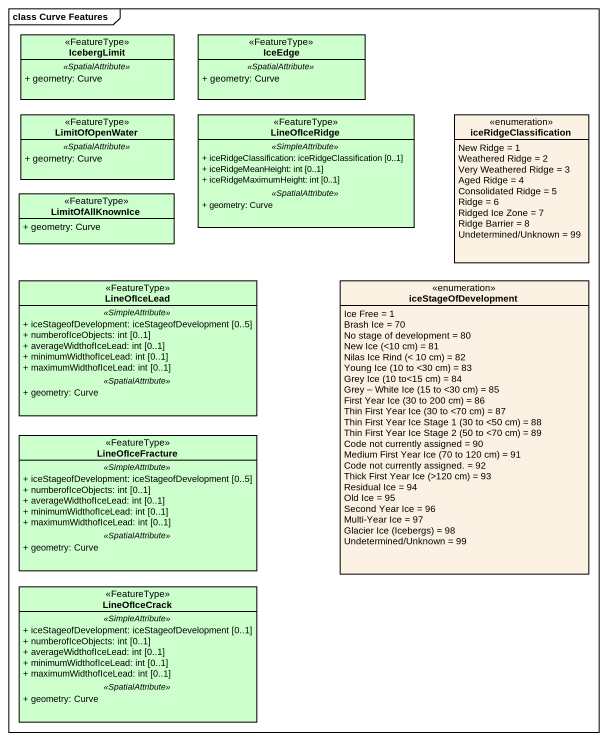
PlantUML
@startuml
mainframe class Curve Features
hide circle
hide empty members
skinparam classAttributeIconSize 0
class IcebergLimit <<FeatureType>> #CCFFCC {
  .. <<SpatialAttribute>> ..
  + geometry: Curve
}
class IceEdge <<FeatureType>> #CCFFCC {
  .. <<SpatialAttribute>> ..
  + geometry: Curve
}
class LimitOfOpenWater <<FeatureType>> #CCFFCC {
  .. <<SpatialAttribute>> ..
  + geometry: Curve
}
class LineOfIceRidge <<FeatureType>> #CCFFCC {
  .. <<SimpleAttribute>> ..
  + iceRidgeClassification: iceRidgeClassification [0..1]
  + iceRidgeMeanHeight: int [0..1]
  + iceRidgeMaximumHeight: int [0..1]
  .. <<SpatialAttribute>> ..
  + geometry: Curve
}
enum iceRidgeClassification #FCF2E3 {
  New Ridge = 1
  Weathered Ridge = 2
  Very Weathered Ridge = 3
  Aged Ridge = 4
  Consolidated Ridge = 5
  Ridge = 6
  Ridged Ice Zone = 7
  Ridge Barrier = 8
  Undetermined/Unknown = 99
}
class LimitOfAllKnownIce <<FeatureType>> #CCFFCC {
  + geometry: Curve
}
class LineOfIceLead <<FeatureType>> #CCFFCC {
  .. <<SimpleAttribute>> ..
  + iceStageofDevelopment: iceStageofDevelopment [0..5]
  + numberofIceObjects: int [0..1]
  + averageWidthofIceLead: int [0..1]
  + minimumWidthofIceLead: int [0..1]
  + maximumWidthofIceLead: int [0..1]
  .. <<SpatialAttribute>> ..
  + geometry: Curve
}
enum iceStageOfDevelopment #FCF2E3 {
  Ice Free = 1
  Brash Ice = 70
  No stage of development = 80
  {field} New Ice (<10 cm) = 81
  {field} Nilas Ice Rind (< 10 cm) = 82
  {field} Young Ice (10 to <30 cm) = 83
  {field} Grey Ice (10 to<15 cm) = 84
  {field} Grey – White Ice (15 to <30 cm) = 85
  {field} First Year Ice (30 to 200 cm) = 86
  {field} Thin First Year Ice (30 to <70 cm) = 87
  {field} Thin First Year Ice Stage 1 (30 to <50 cm) = 88
  {field} Thin First Year Ice Stage 2 (50 to <70 cm) = 89
  Code not currently assigned = 90
  {field} Medium First Year Ice (70 to 120 cm) = 91
  Code not currently assigned. = 92
  {field} Thick First Year Ice (>120 cm) = 93
  Residual Ice = 94
  Old Ice = 95
  Second Year Ice = 96
  Multi-Year Ice = 97
  {field} Glacier Ice (Icebergs) = 98
  Undetermined/Unknown = 99
}
class LineOfIceFracture <<FeatureType>> #CCFFCC {
  .. <<SimpleAttribute>> ..
  + iceStageofDevelopment: iceStageofDevelopment [0..5]
  + numberofIceObjects: int [0..1]
  + averageWidthofIceLead: int [0..1]
  + minimumWidthofIceLead: int [0..1]
  + maximumWidthofIceLead: int [0..1]
  .. <<SpatialAttribute>> ..
  + geometry: Curve
}
class LineOfIceCrack <<FeatureType>> #CCFFCC {
  .. <<SimpleAttribute>> ..
  + iceStageofDevelopment: iceStageofDevelopment [0..1]
  + numberofIceObjects: int [0..1]
  + averageWidthofIceLead: int [0..1]
  + minimumWidthofIceLead: int [0..1]
  + maximumWidthofIceLead: int [0..1]
  .. <<SpatialAttribute>> ..
  + geometry: Curve
}
@enduml
